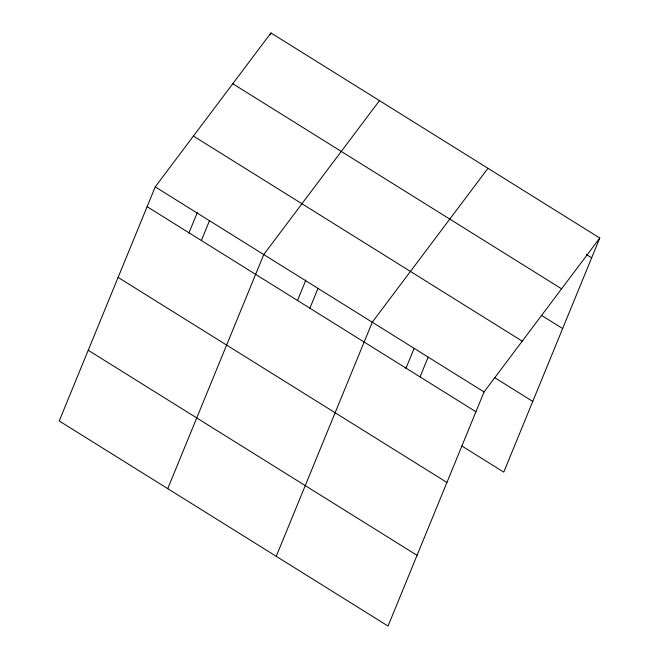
<?xml version="1.0" encoding="UTF-8"?>
<svg xmlns="http://www.w3.org/2000/svg" width="659" height="659" viewBox="0 0 659 659"><rect width="100%" height="100%" fill="white"/><g stroke="black" fill="none" stroke-linecap="round" stroke-linejoin="round"><path stroke-width="0.99" d="M155.236 186.876L59.228 420.969L388.044 626.05L484.052 391.948L599.772 238.031L270.956 32.95L155.236 186.876L484.052 391.948M188.869 233.105L197.37 212.363M270.182 34.836L270.956 32.95M201.366 240.519L209.496 220.707M167.74 488.649L263.748 254.547L379.469 100.629M297.374 300.784L305.883 280.034M309.878 308.198L318 288.387M276.245 556.32L372.261 322.226L487.973 168.3M405.886 368.455L414.009 348.652M420.03 376.899L428.161 357.087M599.772 238.031L503.764 472.124L461.835 445.978M586.411 254.563L591.65 257.834M232.767 83.742L561.583 288.823M541.682 315.48L562.646 328.553M193.425 136.075L522.241 341.156M494.332 377.442L532.769 401.413M147.114 206.679L475.93 411.76M118.109 277.398L446.926 482.47M88.232 350.258L417.048 555.331"/></g></svg>
